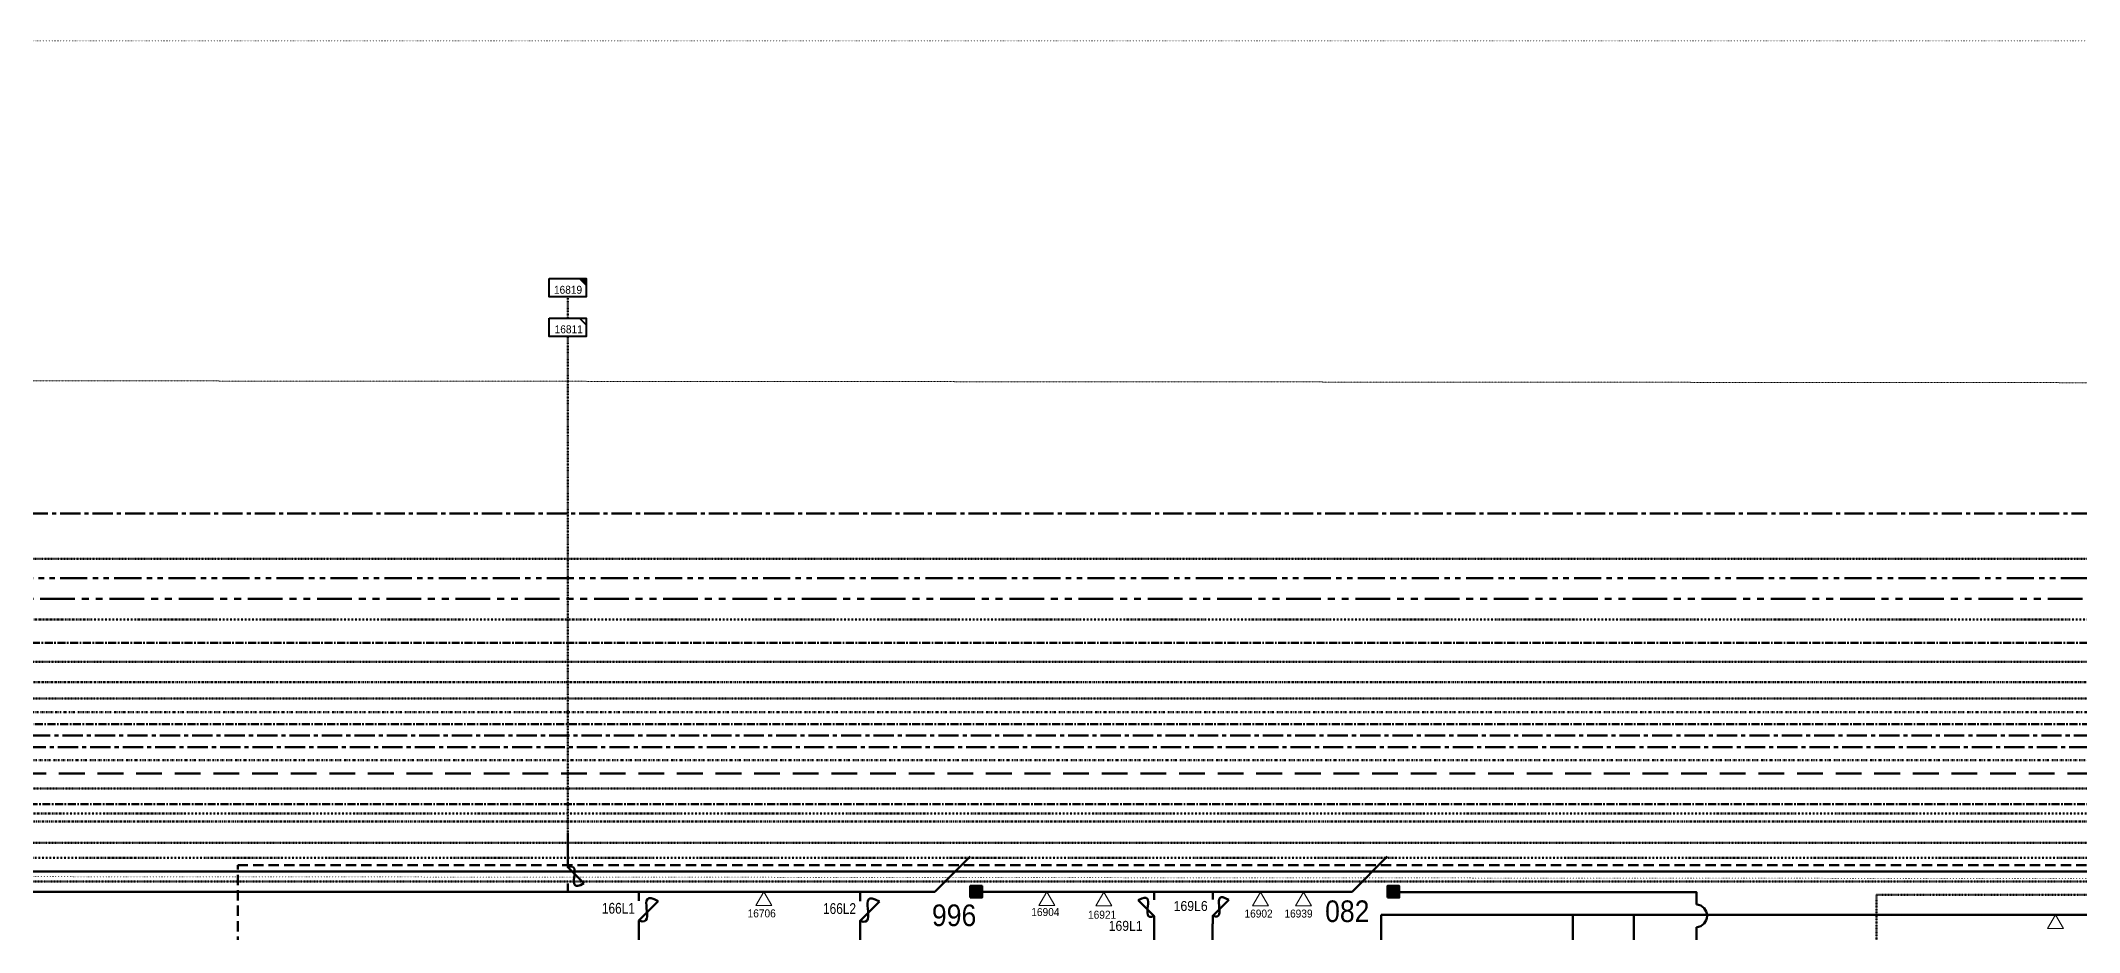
# Model space of a CAD drawing. Header units: metres. Extents: x 65984 to 144644, y -19036 to 23726.
# Drawn here: x 117579 to 118522, y 22301 to 22713 of the extents above; entities that cross this region are included whole.
import ezdxf
from ezdxf.enums import TextEntityAlignment as Align

# ---------------------------------------------------------------- set-up
doc = ezdxf.new("R2010")
doc.units = ezdxf.units.M
doc.header["$MEASUREMENT"] = 0
for name, pattern in [('( Center )', [2, 1.25, -0.25, 0.25, -0.25]), ('( Phantom )', [2.5, 1.25, -0.25, 0.25, -0.25, 0.25, -0.25]), ('DGN Style 1', [0.6, 0, -0.6]), ('DGN Style 3', [0.013877, 0, -0.013877]), ('DGN Style 4', [1.6, 0.8, -0.4, 0, -0.4]), ('DGN Style 6', [1.9, 0.7, -0.4, 0, -0.4, 0, -0.4]), ('DGN Style 7', [2, 0.9, -0.4, 0.3, -0.4]), ('HIDDEN2', [2381.25, 1587.5, -793.75])]:
    doc.linetypes.add(name, pattern=pattern)
doc.layers.get('0').update_dxf_attribs({"color": 95, "lineweight": 40})
for name, color, linetype, lineweight in [('ABS', 7, 'Continuous', 40), ('ABS NUMBER', 112, 'Continuous', 30), ('d_fco', 5, 'Continuous', 40), ('d_fco text', 95, 'Continuous', 40), ('d_grid line', 7, 'DGN Style 1', 0), ('d_oh branch', 94, 'Continuous', 40), ('d_tf', 1, 'Continuous', 40), ('d_tf no', 6, 'Continuous', 40), ('d_ug cable', 95, 'Continuous', 40), ('d_ug main line', 95, 'Continuous', 40), ('d_ug tf', 1, 'Continuous', 40), ('FDR  1  05', 172, 'Continuous', 40), ('FDR  1  16', 234, 'Continuous', 40), ('O H MAIN FEEDER', 4, 'Continuous', 100)]:
    doc.layers.add(name, color=color, linetype=linetype, lineweight=lineweight)
doc.styles.add('Style-Arial', font='arial.ttf')
doc.styles.add('Style-msdefault', font='msdefault.shx')

# ---------------------------------------------------------------- blocks, each defined once
blk = doc.blocks.new('*U1166')
at = {"layer": 'd_fco', "color": 220, "linetype": 'Continuous', "lineweight": 100}
blk.add_line((-4.6, 4.2), (-10.1, 4.2), dxfattribs=at)
at = {"layer": 'd_fco', "color": 220, "linetype": 'Continuous', "lineweight": 100, "flags": 128}
blk.add_lwpolyline([(13, 4.2), (7.1, 4.2), (-4.4, -7.3)], dxfattribs=at)
at = {"layer": 'd_fco', "color": 220, "linetype": 'Continuous', "lineweight": 100}
blk.add_open_spline([(-4.4, -7.3), (-13, 7.7), (11.6, -7.7), (7.1, 4.2)], degree=3, dxfattribs=at)
blk = doc.blocks.new('ABS2_1_1')
at = {"color": 0, "linetype": 'ByBlock', "lineweight": -2, "ltscale": 500}
for q in [(-29900, 43500), (0, 0)]:
    blk.add_line((0, 13600), q, dxfattribs=at)
at = {"color": 0, "linetype": 'ByBlock', "lineweight": -2, "ltscale": 500, "flags": 128}
for points in [[(5000, 43600), (-5000, 43600), (-5000, 53600), (5000, 53600)], [(3791, 49653), (3791, 49653), (3791, 49653)]]:
    blk.add_lwpolyline(points, close=True, dxfattribs=at)
at = {"color": 0, "linetype": 'ByBlock', "lineweight": -2, "ltscale": 500}
for points in [[(5000, 43600), (-5000, 43600), (5000, 53600), (-5000, 53600)], [(3791, 49653), (3791, 49653), (3791, 49653)]]:
    blk.add_solid(points, dxfattribs=at)
blk = doc.blocks.new('FUSE01')
at = {"color": 0, "linetype": 'ByBlock', "lineweight": -2}
blk.add_line((0, -17.15), (0, -22.55), dxfattribs=at)
at = {"color": 0, "linetype": 'ByBlock', "lineweight": -2, "flags": 128}
blk.add_lwpolyline([(0, 0.05), (0, -5.75), (-11.2, -16.95)], dxfattribs=at)
at = {"color": 0, "linetype": 'ByBlock', "lineweight": -2}
blk.add_open_spline([(-11.2, -16.95), (3.4, -25.35), (-11.6, -1.35), (0, -5.75)], degree=3, dxfattribs=at)
blk = doc.blocks.new('TF_8')
at = {"color": 0, "linetype": 'ByBlock', "lineweight": -2}
blk.add_line((6.3, 4.95), (9.9, 1.35), dxfattribs=at)
blk.add_3dface([(-10.1, 4.95), (9.9, 4.95), (9.9, -5.05), (-10.1, -5.05)], dxfattribs=at)
blk = doc.blocks.new('exist.us-1000kva')
at = {"color": 0, "linetype": 'ByBlock', "lineweight": -2, "flags": 128}
blk.add_lwpolyline([(40, 12.9), (32.8, 20), (40, 20)], close=True, dxfattribs=at)
at = {"color": 0, "linetype": 'ByBlock', "lineweight": -2, "extrusion": (0, 0, -1)}
blk.add_solid([(-40, 12.9), (-32.8, 20), (-40, 20)], dxfattribs=at)
at = {"color": 0, "linetype": 'ByBlock', "lineweight": -2, "xscale": 2, "yscale": 2}
blk.add_blockref('TF_8', (20.2, 10.1), dxfattribs=at)
blk = doc.blocks.new('TRA1_308')
at = {"layer": 'd_tf', "color": 234, "linetype": 'Continuous', "lineweight": 0, "ltscale": 0.000215867, "flags": 128}
blk.add_lwpolyline([(10, -17), (0, 0), (-10, -17)], close=True, dxfattribs=at)
blk = doc.blocks.new('TRA1_307')
at = {"layer": 'd_tf', "color": 234, "linetype": 'Continuous', "lineweight": 0, "ltscale": 0.000215867, "xscale": 1.000046566207833, "yscale": 1.000046566207833, "zscale": 1.000046566207833, "rotation": 180}
blk.add_blockref('TRA1_308', (0, 0), dxfattribs=at)
blk = doc.blocks.new('TRA1_1015')
at = {"layer": 'd_tf', "color": 220, "linetype": 'Continuous', "lineweight": 0, "ltscale": 0.000215867, "extrusion": (0, 0, -1), "flags": 128}
blk.add_lwpolyline([(-10, -17), (0, 0), (10, -17)], close=True, dxfattribs=at)
blk = doc.blocks.new('TRA1_1014')
at = {"layer": 'd_tf', "color": 220, "linetype": 'Continuous', "lineweight": 0, "ltscale": 0.000215867, "xscale": 1.000046566207833, "yscale": 1.000046566207833, "zscale": 1.000046566207833, "rotation": 180}
blk.add_blockref('TRA1_1015', (0, 0), dxfattribs=at)
blk = doc.blocks.new('TRA1_1019')
at = {"layer": 'd_tf', "color": 220, "linetype": 'Continuous', "lineweight": 0, "ltscale": 0.00025881, "flags": 128}
blk.add_lwpolyline([(10, -17), (0, 0), (-10, -17)], close=True, dxfattribs=at)
blk = doc.blocks.new('TRA1_1018')
at = {"layer": 'd_tf', "color": 220, "linetype": 'Continuous', "lineweight": 0, "ltscale": 0.00025881, "xscale": 1.000046566207833, "yscale": 1.000046566207833, "zscale": 1.000046566207833, "rotation": 180}
blk.add_blockref('TRA1_1019', (0, 0), dxfattribs=at)

msp = doc.modelspace()

# ---------------------------------------------------------------- linework, layer by layer
at = {"color": 7, "linetype": '( Phantom )', "lineweight": 106, "ltscale": 12.802868, "flags": 128}
msp.add_lwpolyline([(125651.99, 21392.22), (125651.99, 21375.06), (125221.85, 21375.06), (125221.85, 22454.84), (114309.88, 22454.84), (114309.88, 20185.18)], dxfattribs=at)
at = {"color": 7, "linetype": 'DGN Style 3', "lineweight": 140, "flags": 128}
msp.add_lwpolyline([(125438.87, 21093.68), (125438.87, 21073.41), (125198.57, 21073.41), (125198.57, 22425.72), (114384.5, 22425.72), (114384.5, 20185.18)], dxfattribs=at)
at = {"layer": 'd_grid line', "color": 7, "linetype": 'DGN Style 1', "lineweight": 0}
msp.add_line((115806.33, 22327.98), (121692.49, 22322.37), dxfattribs=at)
at = {"layer": 'd_grid line', "color": 7, "linetype": 'DGN Style 1', "lineweight": 0, "flags": 128}
msp.add_lwpolyline([(133459.31, 19332.1), (133459.31, 22713.04), (107396.84, 22713.01), (107396.84, 19332.06)], close=True, dxfattribs=at)
at = {"layer": 'd_oh branch', "color": 220, "linetype": 'Continuous', "lineweight": 100}
for p, q in [((117822.76, 22334.41), (117822.76, 22346.75)), ((117855.64, 22301.35), (117855.64, 22219.07)), ((117957.89, 22251.5), (117957.89, 22301.62)), ((118093.94, 22241.09), (118093.94, 22305.27)), ((118120.94, 22304.4), (118120.94, 22171.98))]:
    msp.add_line(p, q, dxfattribs=at)
at = {"layer": 'd_oh branch', "color": 234, "linetype": 'Continuous', "lineweight": 100}
msp.add_line((118315.74, 22281.87), (118315.74, 22308.62), dxfattribs=at)
at = {"layer": 'd_ug cable', "color": 220, "linetype": 'DGN Style 3', "lineweight": 100}
msp.add_line((117822.76, 22576.13), (117822.76, 22346.75), dxfattribs=at)
at = {"layer": 'd_ug cable', "color": 1, "linetype": 'DGN Style 3', "lineweight": 0}
msp.add_line((107935.18, 22564.43), (133669.56, 22541.1), dxfattribs=at)
at = {"layer": 'd_ug cable', "color": 220, "linetype": 'DGN Style 3', "lineweight": 100, "flags": 128}
msp.add_lwpolyline([(117822.76, 22594.53), (117822.76, 22584.5)], dxfattribs=at)
at = {"layer": 'd_ug cable', "color": 3, "linetype": 'DGN Style 3', "lineweight": 100, "flags": 128}
msp.add_lwpolyline([(122580.8, 22028.88), (122580.8, 22408.74), (114426.29, 22408.74), (114426.29, 20316.25), (114440.66, 20316.25), (114440.66, 20304.25)], dxfattribs=at)
at = {"layer": 'd_ug cable', "color": 206, "linetype": 'DGN Style 3', "lineweight": 100, "flags": 128}
msp.add_lwpolyline([(116176.39, 20628.22), (116176.39, 20750.68), (116176.22, 20750.68), (116176.22, 20751.88), (115709.1, 20751.88), (115709.1, 20898.3), (115443.65, 20898.3), (115443.65, 22367.11), (125153.08, 22367.11), (125153.08, 21679.5), (125516.2, 21679.5), (125516.2, 21661.2)], dxfattribs=at)
at = {"layer": 'd_ug cable', "color": 251, "linetype": 'DGN Style 3', "lineweight": 100, "flags": 128}
msp.add_lwpolyline([(116822.57, 20861.14), (116854.81, 20861.14), (116854.81, 20884.92), (116988.56, 20884.92), (116988.56, 22341.95), (125130.38, 22341.95), (125130.38, 21815.39), (125262.38, 21815.39)], dxfattribs=at)
at = {"layer": 'd_ug cable', "color": 17, "linetype": 'HIDDEN2', "lineweight": 158, "ltscale": 0.003}
msp.add_lwpolyline([(117670.13, 22258.12), (117670.13, 22331.59), (118939.44, 22331.59), (118939.56, 22063.35), (118791.2, 22063.56)], dxfattribs=at)
at = {"layer": 'd_ug cable', "color": 6, "linetype": 'DGN Style 3', "lineweight": 100, "flags": 128}
msp.add_lwpolyline([(117095.43, 22227.42), (117095.43, 22323.98), (120152.46, 22323.98), (120152.46, 22059.47), (120166.06, 22059.47)], dxfattribs=at)
at = {"layer": 'd_ug cable', "color": 234, "linetype": 'DGN Style 3', "lineweight": 100, "flags": 128}
msp.add_lwpolyline([(118746.12, 22308.62), (118746.12, 22317.9), (118427.84, 22317.86), (118427.84, 22292.27), (117624.69, 22292.17), (117624.71, 22248.71)], dxfattribs=at)
at = {"layer": 'd_ug main line', "color": 121, "linetype": 'DGN Style 3', "lineweight": 140, "flags": 128}
msp.add_lwpolyline([(125500.34, 21632.77), (125500.34, 21569.2), (125184.72, 21569.2), (125184.72, 22473.3), (115028.87, 22473.3), (115028.87, 20483.64)], dxfattribs=at)
at = {"layer": 'd_ug main line', "color": 22, "linetype": '( Phantom )', "lineweight": 100, "ltscale": 10, "flags": 128}
msp.add_lwpolyline([(125479.76, 20968.62), (125479.76, 20987.32), (125233.19, 20987.32), (125233.19, 22464.45), (114290.41, 22464.45), (114290.41, 20185.18)], dxfattribs=at)
at = {"layer": 'd_ug main line', "color": 157, "linetype": 'DGN Style 4', "lineweight": 140, "flags": 128}
msp.add_lwpolyline([(125418, 21017.36), (125418, 21004.71), (125214.84, 21004.71), (125214.84, 22445.29), (114327.47, 22445.29), (114327.47, 20185.17)], dxfattribs=at)
at = {"layer": 'd_ug main line', "color": 174, "linetype": '( Center )', "lineweight": 140, "ltscale": 2.94, "flags": 128}
for points in [[(125524.68, 21248.61), (125524.68, 21213.46), (125207.01, 21213.46), (125207.01, 22434.54), (114346, 22434.54), (114346, 20185.17)], [(125145.17, 22359.87), (115450.76, 22359.87), (115450.76, 20910.03), (116755.35, 20910.03), (116755.35, 20829.41)]]:
    msp.add_lwpolyline(points, dxfattribs=at)
at = {"layer": 'd_ug main line', "color": 200, "linetype": 'DGN Style 7', "lineweight": 80, "flags": 128}
msp.add_lwpolyline([(125307.46, 21307.97), (125307.46, 21295.49), (125190.57, 21295.49), (125190.57, 22416.23), (114403.03, 22416.23), (114403.03, 20185.18)], dxfattribs=at)
at = {"layer": 'd_ug main line', "color": 22, "linetype": 'DGN Style 6', "lineweight": 140, "flags": 128}
msp.add_lwpolyline([(125618.3, 21115.95), (125618.3, 21061.67), (125180.51, 21061.67), (125180.51, 22402.42), (114449.96, 22402.42), (114449.96, 20327), (114594.27, 20327), (114594.27, 20185.04)], dxfattribs=at)
at = {"layer": 'd_ug main line', "color": 6, "linetype": '( Center )', "lineweight": 140, "ltscale": 2.94, "flags": 128}
msp.add_lwpolyline([(122435.78, 22289.92), (122435.78, 22396.86), (114473.52, 22396.86), (114473.52, 20369.89), (114797.73, 20369.89), (114797.73, 20360.38)], dxfattribs=at)
at = {"layer": 'd_ug main line', "color": 36, "linetype": 'HIDDEN2', "lineweight": 70, "ltscale": 0.0075}
msp.add_lwpolyline([(125386.09, 22374.01), (115436.35, 22374.01), (115436.35, 20892.06), (115702.37, 20892.06), (115702.37, 20746.44), (116184.6, 20746.44), (116184.6, 20578.3), (116242, 20578.3), (116242, 20553.61)], dxfattribs=at)
at = {"layer": 'd_ug main line', "color": 191, "linetype": 'DGN Style 7', "lineweight": 140, "flags": 128}
msp.add_lwpolyline([(125136.56, 22351.77), (116982.25, 22351.77), (116982.25, 20302.89), (116982.25, 20302.89), (116982.25, 19904.76), (116245.06, 19904.76), (116245.06, 20043.28)], dxfattribs=at)
at = {"layer": 'd_ug tf', "color": 134, "linetype": 'DGN Style 4', "lineweight": 140, "flags": 128}
msp.add_lwpolyline([(116559.62, 20376.8), (116559.62, 20301.65), (116974.8, 20301.65), (116974.8, 22355.48), (125242.66, 22355.48), (125242.66, 22015.01), (125262.38, 22015.01)], dxfattribs=at)
at = {"layer": 'FDR  1  16', "color": 30, "linetype": '( Center )', "lineweight": 70, "ltscale": 7.500037, "flags": 128}
msp.add_lwpolyline([(125479.84, 22171.71), (125254.23, 22171.71), (125254.23, 22494.32), (115424.58, 22494.32), (115424.58, 20879.68), (115646.95, 20879.68), (115646.95, 20384.27), (115406.48, 20384.27), (115406.48, 19836.9), (115912.03, 19836.9), (115912.03, 19932.73)], dxfattribs=at)
at = {"layer": 'FDR  1  16', "color": 30, "linetype": '( Center )', "lineweight": 106, "ltscale": 7.500037, "flags": 128}
msp.add_lwpolyline([(114989.91, 20379.15), (114989.91, 20383.49), (114490.69, 20383.49), (114490.69, 22391.54), (122508.29, 22391.54), (122508.29, 22028.88)], dxfattribs=at)
at = {"layer": 'FDR  1  16', "color": 1, "linetype": '( Center )', "lineweight": 70, "ltscale": 7.500037, "flags": 128}
msp.add_lwpolyline([(115013.01, 20327.78), (115013.01, 20397.59), (114501.68, 20397.59), (114501.68, 22386.17), (125172.75, 22386.17), (125172.75, 21502.07), (125488.92, 21502.07)], dxfattribs=at)
at = {"layer": 'FDR  1  16', "color": 30, "linetype": 'DGN Style 6', "lineweight": 70, "flags": 128}
msp.add_lwpolyline([(125349.75, 21236.28), (125349.75, 21221.49), (125166.12, 21221.49), (125166.12, 22380.22), (114512.89, 22380.22), (114512.89, 20408.44), (115057.63, 20408.44), (115057.63, 20185.04)], dxfattribs=at)
at = {"layer": 'O H MAIN FEEDER', "color": 80, "lineweight": 211, "ltscale": 30}
msp.add_line((118871.77, 22328.62), (117278.98, 22328.62), dxfattribs=at)
at = {"layer": 'O H MAIN FEEDER', "color": 220, "lineweight": 211, "ltscale": 30}
for p, q in [((118022.62, 22319.29), (118014.34, 22319.29)), ((118178.01, 22319.29), (118022.62, 22319.29))]:
    msp.add_line(p, q, dxfattribs=at)
at = {"layer": 'O H MAIN FEEDER', "color": 234, "lineweight": 211, "ltscale": 30}
for p, q in [((118198.86, 22186.54), (118198.86, 22308.62)), ((118834.26, 22308.62), (118198.86, 22308.62)), ((118287.41, 22288.72), (118287.41, 22308.62))]:
    msp.add_line(p, q, dxfattribs=at)
at = {"layer": 'O H MAIN FEEDER', "color": 1, "linetype": 'DGN Style 4', "lineweight": 211, "flags": 128}
msp.add_lwpolyline([(117138.18, 22227.35), (117138.18, 22334.94), (121099.17, 22334.94), (121099.17, 22290.45)], dxfattribs=at)
at = {"layer": 'O H MAIN FEEDER', "color": 220, "lineweight": 211, "ltscale": 30, "flags": 128}
for points in [[(117985.1, 22319.29), (117004.66, 22319.29), (117004.66, 22136.84)], [(118344.66, 22313.41), (118344.66, 22319.14), (118205.78, 22319.14)], [(118344.66, 22136.84), (118344.66, 22302.9)]]:
    msp.add_lwpolyline(points, dxfattribs=at)
at = {"layer": 'O H MAIN FEEDER', "color": 220, "lineweight": 211, "ltscale": 30, "extrusion": (0, 0, -1)}
msp.add_arc((-118344.29, 22308.15), 5.27, 94.08213, 265.91787, dxfattribs=at)

# ---------------------------------------------------------------- block references
at = {"layer": 'ABS', "color": 7, "linetype": 'Continuous', "lineweight": 211, "ltscale": 0.812883, "xscale": 0.0005446322480400586, "yscale": 0.0005446322480400586, "zscale": 0.000360672857092237, "rotation": 269.9999853872725}
for p in [(117985.1, 22319.29), (118178.01, 22319.29)]:
    msp.add_blockref('ABS2_1_1', p, dxfattribs=at)
at = {"layer": 'd_fco', "color": 220, "linetype": 'Continuous', "lineweight": 100}
for name, p, xscale, yscale, zscale, rotation in [('*U1166', (117825.47, 22326.03), 0.6434353562482782, 0.6434353562482782, 0.6434353562482782, 90.00494175256516), ('FUSE01', (117855.64, 22301.39), 0.8, 0.8, 0.1205302691593963, 179.9999150855068), ('FUSE01', (117957.89, 22301.25), 0.8, 0.8, 0.1205302691593963, 179.9999150855068), ('*U1166', (118091.23, 22312.54), 0.643435356248278, 0.643435356248278, 0.643435356248278, 269.9999999969509)]:
    msp.add_blockref(name, p, dxfattribs=dict(at, xscale=xscale, yscale=yscale, zscale=zscale, rotation=rotation))
at = {"layer": 'd_fco', "color": 220, "linetype": 'Continuous', "lineweight": 100, "extrusion": (0, 0, -1), "xscale": 0.643435356248278, "yscale": 0.643435356248278, "zscale": 0.643435356248278, "rotation": 269.9999999969509}
msp.add_blockref('*U1166', (-118123.65, 22312.77), dxfattribs=at)
at = {"layer": 'd_tf', "color": 220, "linetype": 'Continuous', "lineweight": 0, "ltscale": 0.00025881, "xscale": 0.37, "yscale": 0.37, "zscale": 0.37, "rotation": 179.9999999999999}
msp.add_blockref('TRA1_1018', (117913.46, 22319.2), dxfattribs=at)
at = {"layer": 'd_tf', "color": 220, "linetype": 'Continuous', "lineweight": 0, "ltscale": 0.000215867, "extrusion": (0, 0, -1), "xscale": 0.37, "yscale": 0.37, "zscale": 0.37, "rotation": 180}
for p in [(-118044.32, 22319.28), (-118070.67, 22319.07), (-118143.08, 22319.06), (-118162.99, 22319.06)]:
    msp.add_blockref('TRA1_1014', p, dxfattribs=at)
at = {"layer": 'd_tf', "color": 234, "linetype": 'Continuous', "lineweight": 0, "ltscale": 0.000215867, "xscale": 0.37, "yscale": 0.37, "zscale": 0.37, "rotation": 180}
msp.add_blockref('TRA1_307', (118510.62, 22308.64), dxfattribs=at)
at = {"layer": 'FDR  1  05', "color": 220, "linetype": 'Continuous', "lineweight": 40, "zscale": 0.4267622666565712, "rotation": 359.9999999999999}
for name, p, xscale, yscale in [('exist.us-1000kva', (117814.22, 22594.53), 0.4267622666565712, 0.4267622666565712), ('TF_8', (117822.84, 22580.44), 0.8535245333131425, 0.8535245333131425)]:
    msp.add_blockref(name, p, dxfattribs=dict(at, xscale=xscale, yscale=yscale))

# ---------------------------------------------------------------- texts
at = {"layer": 'ABS NUMBER', "color": 7, "lineweight": 140, "style": 'Style-Arial', "width": 0.88}
for s, p in [('996', (117991.14, 22313.41)), ('082', (118172.94, 22315.28))]:
    msp.add_text(s, height=10, rotation=359.99999, dxfattribs=at).set_placement(p, align=Align.TOP_LEFT)
at = {"layer": 'd_fco text', "color": 220, "linetype": 'Continuous', "lineweight": 80, "style": 'Style-msdefault', "width": 0.82}
for s, p in [('166L1', (117838.54, 22309.16)), ('166L2', (117940.79, 22309.02))]:
    msp.add_text(s, height=5, rotation=359.96624, dxfattribs=at).set_placement(p)
at = {"layer": 'd_fco text', "color": 220, "linetype": 'Continuous', "lineweight": 80, "style": 'Style-msdefault', "width": 0.916667}
for s, p in [('169L6', (118118.64, 22315.03)), ('169L1', (118088.59, 22305.82))]:
    msp.add_text(s, height=4.616, rotation=0, dxfattribs=at).set_placement(p, align=Align.TOP_RIGHT)
at = {"layer": 'd_tf no', "color": 220, "linetype": 'Continuous', "lineweight": 40, "style": 'Style-msdefault', "width": 0.945946}
for s, p in [('16819', (117816.37, 22599.67)), ('16811', (117816.69, 22581.39)), ('16706', (117905.92, 22311.14))]:
    msp.add_text(s, height=3.7, dxfattribs=at).set_placement(p, align=Align.TOP_LEFT)
for s, p in [('16904', (118037.09, 22308.06)), ('16921', (118063.32, 22306.82)), ('16902', (118135.67, 22307.35)), ('16939', (118154.13, 22307.35))]:
    msp.add_text(s, height=3.7, dxfattribs=at).set_placement(p)

doc.saveas('drawing.dxf')
